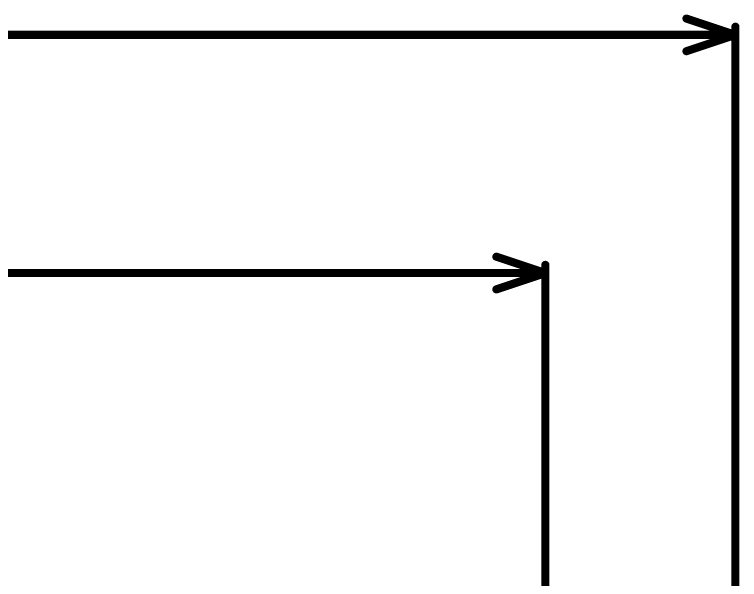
# Model space of a CAD drawing. Header units: inches. Extents: x -6 to 385, y -2 to 102.
# Drawn here: x 63.06 to 85.64, y 47.81 to 65.41 of the extents above; entities that cross this region are included whole.
import ezdxf

# ---------------------------------------------------------------- set-up
doc = ezdxf.new("R2010")
doc.units = ezdxf.units.IN
doc.layers.add('Dimensions', color=6, linetype='Continuous')

msp = doc.modelspace()

# ---------------------------------------------------------------- linework, layer by layer
at = {"layer": 'Dimensions'}
for points in [[(83.992, 65.278, 0.254, 0.254, 0), (85.516, 64.77, 0.254, 0.254, 0)], [(85.516, 22.818, 0.254, 0.254, 0), (85.516, 65.024, 0.254, 0.254, 0)], [(44.624, 64.77, 0.254, 0.254, 0), (85.516, 64.77, 0.254, 0.254, 0)], [(83.992, 64.262, 0.254, 0.254, 0), (85.516, 64.77, 0.254, 0.254, 0)], [(78.073, 57.861, 0.254, 0.254, 0), (79.597, 57.353, 0.254, 0.254, 0)], [(79.597, 45.318, 0.254, 0.254, 0), (79.597, 57.607, 0.254, 0.254, 0)], [(44.75, 57.353, 0.254, 0.254, 0), (79.597, 57.353, 0.254, 0.254, 0)], [(78.073, 56.845, 0.254, 0.254, 0), (79.597, 57.353, 0.254, 0.254, 0)]]:
    msp.add_lwpolyline(points, format="xyseb", dxfattribs=at)
for points in [[(83.929, 65.278, 0.127, 0.127, 1), (84.056, 65.278, 0.127, 0.127, 1)], [(85.453, 65.024, 0.127, 0.127, 1), (85.58, 65.024, 0.127, 0.127, 1)], [(85.453, 64.77, 0.127, 0.127, 1), (85.58, 64.77, 0.127, 0.127, 1)], [(85.453, 64.77, 0.127, 0.127, 1), (85.58, 64.77, 0.127, 0.127, 1)], [(85.453, 64.77, 0.127, 0.127, 1), (85.58, 64.77, 0.127, 0.127, 1)], [(83.929, 64.262, 0.127, 0.127, 1), (84.056, 64.262, 0.127, 0.127, 1)], [(78.009, 57.861, 0.127, 0.127, 1), (78.136, 57.861, 0.127, 0.127, 1)], [(79.533, 57.607, 0.127, 0.127, 1), (79.66, 57.607, 0.127, 0.127, 1)], [(79.533, 57.353, 0.127, 0.127, 1), (79.66, 57.353, 0.127, 0.127, 1)], [(79.533, 57.353, 0.127, 0.127, 1), (79.66, 57.353, 0.127, 0.127, 1)], [(79.533, 57.353, 0.127, 0.127, 1), (79.66, 57.353, 0.127, 0.127, 1)], [(78.009, 56.845, 0.127, 0.127, 1), (78.136, 56.845, 0.127, 0.127, 1)]]:
    msp.add_lwpolyline(points, format="xyseb", close=True, dxfattribs=at)

doc.saveas('drawing.dxf')
